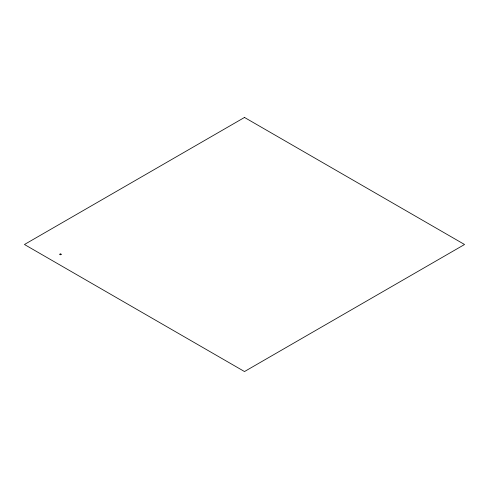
<?xml version="1.0" encoding="UTF-8"?>
<svg xmlns="http://www.w3.org/2000/svg" width="489" height="489" viewBox="0 0 489 489"><rect width="100%" height="100%" fill="white"/><g stroke="black" fill="none" stroke-linecap="round" stroke-linejoin="round"><path stroke-width="0.73" d="M60.709 254.463L60.557 254.806L59.725 254.5L60.196 254.28L59.976 253.95L60.954 253.919L60.801 254.256L61.314 254.445L60.709 254.463M244.5 117.458L24.45 244.5L244.5 371.542L464.55 244.5L244.5 117.458"/></g></svg>
